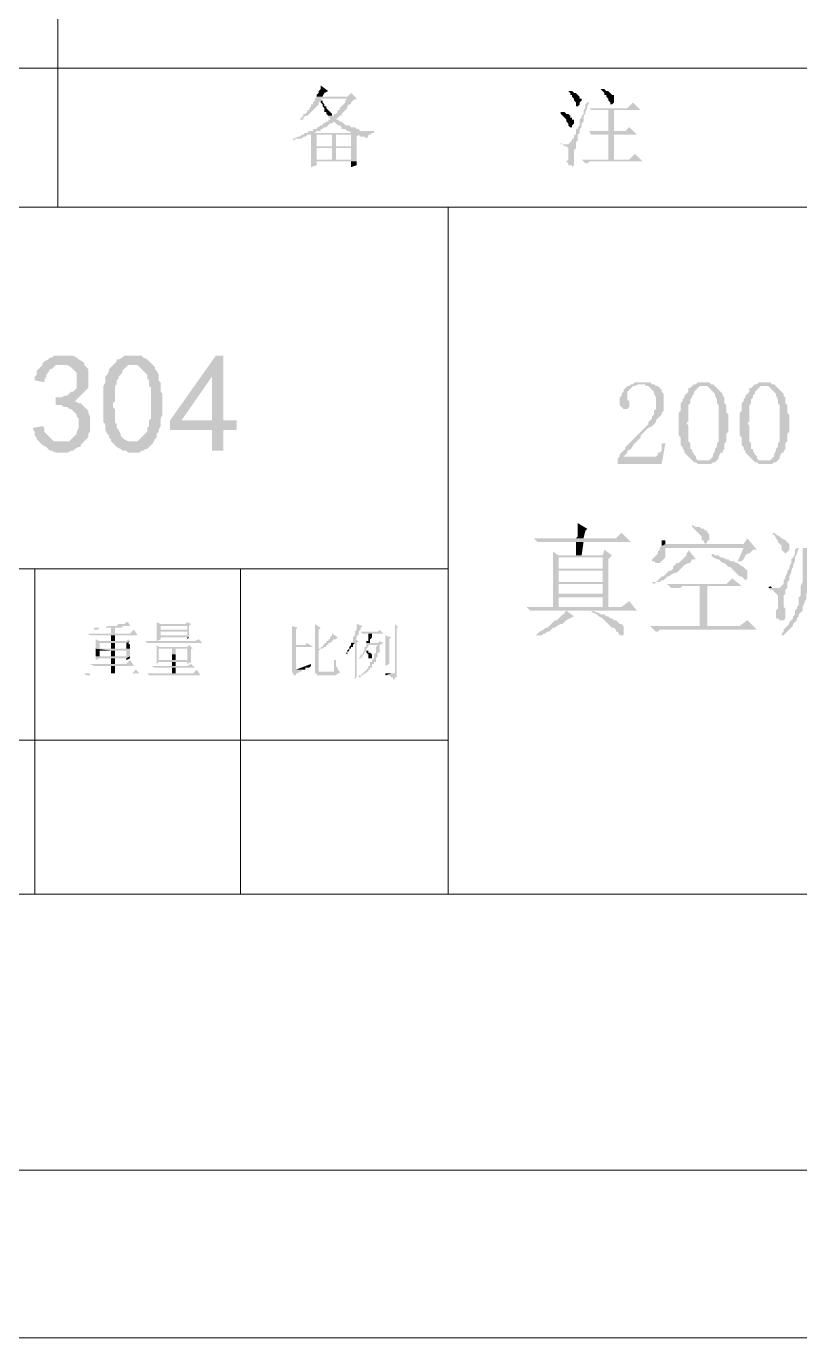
# Model space of a CAD drawing. Header units: millimetres. Extents: x 6 to 291, y 3 to 207.
# Drawn here: x 255.42 to 272.61, y 3.17 to 32.34 of the extents above; entities that cross this region are included whole.
import ezdxf

# ---------------------------------------------------------------- set-up
doc = ezdxf.new("R2010")
doc.units = ezdxf.units.MM

msp = doc.modelspace()

# ---------------------------------------------------------------- hatches: boundary and pattern name
h = msp.add_hatch(color=7)
h.dxf.hatch_style = 2
h.paths.add_polyline_path([(261.95861, 31.030333), (261.95861, 30.945667), (261.916277, 30.903333), (261.916277, 30.861), (261.873944, 30.818667), (261.873944, 30.776333), (262.000944, 30.776333), (262.043277, 30.861), (262.127944, 30.903333)])
h = msp.add_hatch(color=7)
h.dxf.hatch_style = 2
h.paths.add_polyline_path([(268.223944, 30.945667), (268.18161, 30.945667), (268.223944, 30.903333), (268.266277, 30.861), (268.266277, 30.818667), (268.30861, 30.818667), (268.30861, 30.776333), (268.350944, 30.734), (268.350944, 30.691667), (268.393277, 30.649333), (268.393277, 30.607), (268.43561, 30.607), (268.477944, 30.649333), (268.477944, 30.776333), (268.477944, 30.818667), (268.43561, 30.818667), (268.393277, 30.861), (268.350944, 30.903333), (268.30861, 30.903333), (268.266277, 30.945667)])
h = msp.add_hatch(color=7)
h.dxf.hatch_style = 2
h.paths.add_polyline_path([(261.83161, 30.734), (261.83161, 30.691667), (261.789277, 30.649333), (261.789277, 30.607), (261.746944, 30.607), (261.746944, 30.564667), (261.70461, 30.522333), (261.70461, 30.48), (261.662277, 30.48), (261.662277, 30.437667), (261.619944, 30.395333), (261.57761, 30.395333), (261.57761, 30.353), (261.535277, 30.310667), (261.492944, 30.268333), (261.57761, 30.268333), (261.57761, 30.310667), (261.619944, 30.353), (261.662277, 30.353), (261.70461, 30.395333), (261.746944, 30.437667), (261.789277, 30.48), (261.83161, 30.522333), (261.873944, 30.564667), (261.916277, 30.607), (261.916277, 30.649333), (261.95861, 30.691667), (262.000944, 30.691667), (261.95861, 30.734), (262.551277, 30.734)])
h = msp.add_hatch(color=7)
h.dxf.hatch_style = 2
h.paths.add_polyline_path([(262.635944, 30.861), (262.551277, 30.776333), (261.873944, 30.776333), (261.83161, 30.734), (262.551277, 30.734), (262.508944, 30.691667), (262.508944, 30.649333), (262.46661, 30.607), (262.424277, 30.564667), (262.381944, 30.522333), (262.381944, 30.48), (262.33961, 30.48), (262.33961, 30.437667), (262.297277, 30.395333), (262.254944, 30.395333), (262.254944, 30.353), (262.127944, 30.353), (262.127944, 30.310667), (262.170277, 30.310667), (262.170277, 30.268333), (262.127944, 30.268333), (262.127944, 30.226), (262.08561, 30.226), (262.043277, 30.183667), (262.000944, 30.183667), (262.000944, 30.141333), (261.95861, 30.141333), (261.916277, 30.099), (261.873944, 30.099), (261.873944, 30.056667), (261.789277, 30.056667), (261.789277, 30.014333), (261.70461, 30.014333), (261.662277, 29.972), (261.619944, 29.972), (261.873944, 29.972), (261.83161, 29.972), (261.873944, 30.014333), (261.95861, 30.014333), (261.95861, 30.056667), (262.000944, 30.056667), (262.043277, 30.099), (262.08561, 30.099), (262.127944, 30.141333), (262.170277, 30.183667), (262.21261, 30.183667), (262.254944, 30.226), (262.381944, 30.226), (262.33961, 30.268333), (262.297277, 30.268333), (262.33961, 30.310667), (262.381944, 30.353), (262.424277, 30.353), (262.424277, 30.395333), (262.46661, 30.437667), (262.508944, 30.48), (262.551277, 30.522333), (262.551277, 30.564667), (262.59361, 30.607), (262.635944, 30.607), (262.635944, 30.649333), (262.678277, 30.691667), (262.762944, 30.734)])
h = msp.add_hatch(color=7)
h.dxf.hatch_style = 2
h.paths.add_polyline_path([(262.000944, 30.691667), (261.95861, 30.691667), (261.95861, 30.649333), (262.000944, 30.607), (262.000944, 30.564667), (262.043277, 30.522333), (262.043277, 30.437667), (262.08561, 30.437667), (262.08561, 30.395333), (262.127944, 30.353), (262.254944, 30.353), (262.21261, 30.353), (262.21261, 30.395333), (262.170277, 30.437667), (262.127944, 30.48), (262.08561, 30.522333), (262.08561, 30.564667), (262.043277, 30.564667), (262.043277, 30.607), (262.000944, 30.649333)])
h = msp.add_hatch(color=7)
h.dxf.hatch_style = 2
h.paths.add_polyline_path([(267.885277, 30.649333), (267.842944, 30.607), (267.842944, 30.522333), (267.80061, 30.48), (267.80061, 30.395333), (267.758277, 30.353), (267.758277, 30.310667), (267.715944, 30.268333), (267.715944, 30.141333), (267.67361, 30.099), (267.67361, 30.056667), (267.631277, 30.056667), (267.631277, 29.929667), (267.588944, 29.929667), (267.588944, 29.887333), (267.588944, 29.845), (267.54661, 29.845), (267.54661, 29.802667), (267.504277, 29.760333), (267.461944, 29.718), (267.41961, 29.718), (267.631277, 29.718), (267.631277, 29.760333), (267.67361, 29.802667), (267.67361, 29.845), (267.67361, 29.929667), (267.715944, 29.972), (267.715944, 30.056667), (267.758277, 30.099), (267.758277, 30.183667), (267.80061, 30.226), (267.80061, 30.353), (267.842944, 30.395333), (267.842944, 30.437667), (267.885277, 30.522333), (267.885277, 30.564667), (267.92761, 30.649333)])
h = msp.add_hatch(color=7)
h.dxf.hatch_style = 2
h.paths.add_polyline_path([(267.504277, 30.903333), (267.461944, 30.903333), (267.504277, 30.861), (267.504277, 30.818667), (267.54661, 30.818667), (267.54661, 30.776333), (267.588944, 30.734), (267.588944, 30.691667), (267.631277, 30.649333), (267.631277, 30.564667), (267.67361, 30.564667), (267.715944, 30.607), (267.715944, 30.649333), (267.758277, 30.691667), (267.758277, 30.734), (267.715944, 30.734), (267.715944, 30.776333), (267.67361, 30.818667), (267.631277, 30.861), (267.588944, 30.861), (267.54661, 30.903333)])
h = msp.add_hatch(color=7)
h.dxf.hatch_style = 2
h.paths.add_polyline_path([(268.901277, 30.649333), (268.774277, 30.522333), (267.92761, 30.522333), (267.969944, 30.48), (269.07061, 30.48)])
h = msp.add_hatch(color=7)
h.dxf.hatch_style = 2
h.paths.add_polyline_path([(267.29261, 30.437667), (267.29261, 30.395333), (267.334944, 30.353), (267.377277, 30.310667), (267.41961, 30.268333), (267.41961, 30.226), (267.461944, 30.183667), (267.461944, 30.141333), (267.504277, 30.099), (267.54661, 30.099), (267.54661, 30.141333), (267.588944, 30.183667), (267.588944, 30.268333), (267.54661, 30.268333), (267.54661, 30.310667), (267.504277, 30.310667), (267.504277, 30.353), (267.461944, 30.395333), (267.41961, 30.395333), (267.377277, 30.437667)])
h = msp.add_hatch(color=7)
h.dxf.hatch_style = 2
h.paths.add_polyline_path([(268.477944, 30.014333), (268.477944, 30.48), (268.350944, 30.48), (268.350944, 30.014333)])
h = msp.add_hatch(color=7)
h.dxf.hatch_style = 2
h.paths.add_polyline_path([(262.381944, 30.226), (262.254944, 30.226), (262.297277, 30.183667), (262.33961, 30.141333), (262.381944, 30.141333), (262.424277, 30.099), (262.424277, 30.056667), (262.508944, 30.056667), (262.551277, 30.014333), (262.59361, 30.014333), (262.635944, 29.972), (262.678277, 29.972), (261.619944, 29.972), (261.57761, 29.929667), (261.535277, 29.929667), (261.492944, 29.887333), (261.45061, 29.887333), (261.365944, 29.845), (261.32361, 29.845), (261.365944, 29.802667), (261.408277, 29.845), (261.535277, 29.845), (261.57761, 29.887333), (261.619944, 29.887333), (261.662277, 29.929667), (263.059277, 29.929667), (263.10161, 29.972), (263.143944, 29.972), (263.143944, 30.014333), (262.84761, 30.014333), (262.805277, 30.056667), (262.762944, 30.056667), (262.72061, 30.099), (262.635944, 30.099), (262.59361, 30.141333), (262.508944, 30.141333), (262.46661, 30.183667), (262.424277, 30.226)])
h = msp.add_hatch(color=7)
h.dxf.hatch_style = 2
h.paths.add_polyline_path([(268.81661, 30.099), (268.731944, 30.014333), (267.92761, 30.014333), (267.969944, 29.929667), (268.985944, 29.929667)])
h = msp.add_hatch(color=7)
h.dxf.hatch_style = 2
h.paths.add_polyline_path([(262.805277, 29.929667), (262.21261, 29.929667), (262.635944, 29.929667), (262.635944, 29.675667), (261.873944, 29.675667), (262.635944, 29.633333), (262.635944, 29.379333), (261.746944, 29.379333), (261.746944, 29.21), (261.873944, 29.252333), (261.873944, 29.337), (262.762944, 29.337), (262.762944, 29.887333)])
h = msp.add_hatch(color=7)
h.dxf.hatch_style = 2
h.paths.add_polyline_path([(261.746944, 29.929667), (261.746944, 29.464), (261.746944, 29.379333), (262.297277, 29.379333), (261.873944, 29.379333), (261.873944, 29.633333), (262.635944, 29.633333), (261.873944, 29.675667), (261.873944, 29.929667), (262.805277, 29.929667)])
h = msp.add_hatch(color=7)
h.dxf.hatch_style = 2
h.paths.add_polyline_path([(263.059277, 29.929667), (261.746944, 29.929667), (262.805277, 29.929667), (262.84761, 29.887333), (262.932277, 29.887333), (262.97461, 29.845), (263.016944, 29.887333), (263.016944, 29.929667)])
h = msp.add_hatch(color=7)
h.dxf.hatch_style = 2
h.paths.add_polyline_path([(262.21261, 29.929667), (262.21261, 29.675667), (262.297277, 29.675667), (262.297277, 29.929667), (262.635944, 29.929667)])
h = msp.add_hatch(color=7)
h.dxf.hatch_style = 2
h.paths.add_polyline_path([(267.29261, 29.760333), (267.29261, 29.718), (267.334944, 29.718), (267.377277, 29.675667), (267.41961, 29.675667), (267.461944, 29.633333), (267.461944, 29.591), (267.461944, 29.421667), (267.461944, 29.379333), (267.41961, 29.337), (267.461944, 29.294667), (267.461944, 29.252333), (267.54661, 29.252333), (267.54661, 29.21), (267.588944, 29.252333), (267.588944, 29.464), (267.588944, 29.591), (267.631277, 29.633333), (267.631277, 29.718), (267.334944, 29.718)])
h = msp.add_hatch(color=7)
h.dxf.hatch_style = 2
h.paths.add_polyline_path([(268.477944, 29.379333), (268.477944, 29.929667), (268.350944, 29.929667), (268.350944, 29.379333)])
h = msp.add_hatch(color=7)
h.dxf.hatch_style = 2
h.paths.add_polyline_path([(262.297277, 29.633333), (262.21261, 29.633333), (262.21261, 29.379333), (261.873944, 29.379333), (262.297277, 29.379333)])
h = msp.add_hatch(color=7)
h.dxf.hatch_style = 2
h.paths.add_polyline_path([(268.94361, 29.506333), (268.81661, 29.379333), (267.758277, 29.379333), (267.842944, 29.294667), (267.885277, 29.294667), (267.92761, 29.337), (269.112944, 29.337)])
h = msp.add_hatch(color=7)
h.dxf.hatch_style = 2
h.paths.add_polyline_path([(262.762944, 29.337), (262.635944, 29.337), (262.635944, 29.21), (262.762944, 29.252333), (262.762944, 29.294667)])
h = msp.add_hatch(color=7)
h.dxf.hatch_style = 2
h.paths.add_polyline_path([(255.777944, 24.849667), (255.777944, 24.807333), (255.73561, 24.765), (255.693277, 24.722667), (255.650944, 24.680333), (255.650944, 24.595667), (255.60861, 24.553333), (255.60861, 24.468667), (255.820277, 24.426333), (255.820277, 24.468667), (255.86261, 24.553333), (255.86261, 24.595667), (255.904944, 24.638), (255.947277, 24.722667), (255.98961, 24.722667), (256.031944, 24.765), (256.074277, 24.807333), (256.201277, 24.807333)])
h = msp.add_hatch(color=7)
h.dxf.hatch_style = 2
h.paths.add_polyline_path([(256.285944, 25.019), (256.031944, 25.019), (255.98961, 24.976667), (255.947277, 24.976667), (255.904944, 24.934333), (255.820277, 24.892), (255.777944, 24.849667), (256.201277, 24.807333), (256.328277, 24.807333), (256.412944, 24.765), (256.455277, 24.722667), (256.49761, 24.680333), (256.539944, 24.638), (256.539944, 24.511), (256.539944, 24.299333), (256.49761, 24.257), (256.455277, 24.214667), (256.412944, 24.214667), (256.37061, 24.172333), (256.328277, 24.13), (256.285944, 24.13), (256.201277, 24.087667), (256.074277, 24.087667), (256.074277, 23.918333), (256.201277, 23.918333), (256.24361, 23.876), (256.328277, 23.876), (256.37061, 23.833667), (256.412944, 23.833667), (256.455277, 23.791333), (256.49761, 23.749), (256.539944, 23.706667), (256.539944, 23.664333), (256.582277, 23.622), (256.582277, 23.537333), (256.582277, 23.410333), (256.539944, 23.325667), (256.539944, 23.283333), (256.49761, 23.241), (256.455277, 23.198667), (256.412944, 23.156333), (256.37061, 23.114), (255.693277, 23.114), (255.73561, 23.071667), (255.777944, 23.029333), (255.86261, 22.987), (255.904944, 22.944667), (255.947277, 22.902333), (255.98961, 22.902333), (256.074277, 22.86), (256.328277, 22.86), (256.412944, 22.902333), (256.455277, 22.902333), (256.49761, 22.944667), (256.582277, 22.987), (256.62461, 22.987), (256.62461, 23.029333), (256.666944, 23.071667), (256.709277, 23.114), (256.75161, 23.156333), (256.793944, 23.198667), (256.793944, 23.283333), (256.836277, 23.325667), (256.836277, 23.410333), (256.836277, 23.664333), (256.793944, 23.749), (256.793944, 23.791333), (256.75161, 23.833667), (256.709277, 23.876), (256.666944, 23.918333), (256.62461, 23.960667), (256.582277, 23.960667), (256.49761, 24.003), (256.539944, 24.045333), (256.582277, 24.087667), (256.62461, 24.13), (256.666944, 24.172333), (256.709277, 24.214667), (256.75161, 24.257), (256.793944, 24.299333), (256.793944, 24.341667), (256.793944, 24.722667), (256.75161, 24.765), (256.709277, 24.807333), (256.709277, 24.849667), (256.666944, 24.892), (256.582277, 24.934333), (256.539944, 24.976667), (256.455277, 25.019), (256.328277, 25.019)])
h = msp.add_hatch(color=7)
h.dxf.hatch_style = 2
h.paths.add_polyline_path([(257.809944, 25.019), (257.598277, 25.019), (257.555944, 24.976667), (257.471277, 24.934333), (257.428944, 24.934333), (257.428944, 24.892), (257.38661, 24.849667), (257.344277, 24.807333), (257.301944, 24.765), (257.25961, 24.722667), (257.25961, 24.680333), (257.217277, 24.595667), (257.174944, 24.553333), (257.174944, 24.426333), (257.13261, 24.341667), (257.13261, 23.537333), (257.174944, 23.495), (257.174944, 23.368), (257.217277, 23.283333), (257.25961, 23.241), (257.25961, 23.198667), (257.301944, 23.156333), (257.301944, 23.114), (257.344277, 23.071667), (257.38661, 23.029333), (257.428944, 22.987), (257.51361, 22.944667), (257.555944, 22.902333), (257.64061, 22.902333), (257.682944, 22.86), (257.936944, 22.86), (257.979277, 22.902333), (258.02161, 22.902333), (258.063944, 22.944667), (258.106277, 22.944667), (258.14861, 22.987), (258.190944, 23.029333), (258.233277, 23.071667), (257.76761, 23.114), (257.682944, 23.114), (257.598277, 23.156333), (257.555944, 23.198667), (257.51361, 23.241), (257.51361, 23.283333), (257.471277, 23.368), (257.428944, 23.410333), (257.428944, 23.495), (257.38661, 23.537333), (257.38661, 23.833667), (257.344277, 23.876), (257.344277, 23.960667), (257.38661, 24.003), (257.38661, 24.172333), (257.38661, 24.341667), (257.428944, 24.384), (257.428944, 24.468667), (257.471277, 24.511), (257.471277, 24.553333), (257.51361, 24.595667), (257.555944, 24.638), (257.555944, 24.680333), (257.598277, 24.722667), (257.64061, 24.765), (257.682944, 24.807333), (258.233277, 24.807333), (258.190944, 24.849667), (258.14861, 24.892), (258.106277, 24.934333), (258.02161, 24.976667), (257.979277, 25.019), (257.852277, 25.019)])
h = msp.add_hatch(color=7)
h.dxf.hatch_style = 2
h.paths.add_polyline_path([(258.233277, 24.807333), (257.809944, 24.807333), (257.89461, 24.807333), (257.936944, 24.765), (257.979277, 24.722667), (258.02161, 24.680333), (258.063944, 24.638), (258.106277, 24.595667), (258.106277, 24.511), (258.14861, 24.468667), (258.14861, 24.341667), (258.190944, 24.299333), (258.190944, 23.833667), (258.190944, 23.622), (258.14861, 23.579667), (258.14861, 23.452667), (258.106277, 23.410333), (258.106277, 23.325667), (258.063944, 23.283333), (258.02161, 23.241), (257.979277, 23.198667), (257.936944, 23.156333), (257.89461, 23.114), (257.76761, 23.114), (258.233277, 23.071667), (258.27561, 23.156333), (258.317944, 23.198667), (258.317944, 23.283333), (258.360277, 23.325667), (258.360277, 23.368), (258.40261, 23.452667), (258.40261, 23.622), (258.444944, 23.706667), (258.444944, 24.172333), (258.40261, 24.214667), (258.40261, 24.426333), (258.360277, 24.468667), (258.360277, 24.595667), (258.317944, 24.680333), (258.27561, 24.722667), (258.27561, 24.765)])
h = msp.add_hatch(color=7)
h.dxf.hatch_style = 2
h.paths.add_polyline_path([(259.79961, 25.019), (259.630277, 25.019), (258.614277, 23.579667), (258.614277, 23.368), (259.54561, 23.368), (259.54561, 22.902333), (259.79961, 22.902333), (259.79961, 23.368), (260.095944, 23.368), (260.095944, 23.579667), (258.868277, 23.579667), (259.54561, 24.553333)])
h = msp.add_hatch(color=7)
h.dxf.hatch_style = 2
h.paths.add_polyline_path([(259.79961, 25.019), (259.54561, 24.553333), (259.54561, 23.579667), (258.868277, 23.579667), (259.79961, 23.579667)])
h = msp.add_hatch(color=7)
h.dxf.hatch_style = 2
h.paths.add_polyline_path([(269.112944, 24.426333), (268.94361, 24.426333), (268.901277, 24.384), (268.858944, 24.384), (269.155277, 24.384), (269.19761, 24.341667), (269.239944, 24.341667), (269.282277, 24.299333), (269.32461, 24.257), (269.366944, 24.214667), (269.366944, 24.172333), (269.409277, 24.087667), (269.409277, 23.833667), (269.366944, 23.791333), (269.366944, 23.706667), (269.32461, 23.664333), (269.32461, 23.622), (269.282277, 23.579667), (269.239944, 23.537333), (269.239944, 23.495), (269.19761, 23.452667), (269.155277, 23.410333), (269.112944, 23.368), (269.07061, 23.325667), (269.028277, 23.283333), (268.985944, 23.241), (268.94361, 23.198667), (268.901277, 23.156333), (268.858944, 23.114), (268.81661, 23.071667), (268.774277, 23.029333), (268.731944, 22.987), (268.731944, 22.944667), (268.68961, 22.902333), (268.647277, 22.86), (268.604944, 22.817667), (268.604944, 22.775333), (268.56261, 22.733), (268.68961, 22.775333), (268.731944, 22.817667), (268.774277, 22.86), (268.774277, 22.902333), (268.858944, 22.944667), (268.901277, 23.029333), (268.94361, 23.071667), (268.985944, 23.114), (269.028277, 23.156333), (269.07061, 23.198667), (269.07061, 23.241), (269.112944, 23.283333), (269.155277, 23.325667), (269.19761, 23.368), (269.239944, 23.410333), (269.32461, 23.452667), (269.366944, 23.495), (269.409277, 23.537333), (269.409277, 23.579667), (269.45161, 23.622), (269.493944, 23.664333), (269.536277, 23.706667), (269.536277, 23.749), (269.57861, 23.791333), (269.57861, 24.003), (269.57861, 24.172333), (269.536277, 24.214667), (269.536277, 24.257), (269.493944, 24.299333), (269.45161, 24.341667), (269.409277, 24.341667), (269.366944, 24.384), (269.32461, 24.384), (269.282277, 24.426333), (269.155277, 24.426333)])
h = msp.add_hatch(color=7)
h.dxf.hatch_style = 2
h.paths.add_polyline_path([(268.858944, 24.384), (268.81661, 24.341667), (268.774277, 24.341667), (268.731944, 24.299333), (268.68961, 24.257), (268.68961, 24.214667), (268.647277, 24.172333), (268.647277, 24.13), (268.604944, 24.087667), (268.604944, 23.918333), (268.647277, 23.876), (268.68961, 23.833667), (268.774277, 23.833667), (268.81661, 23.876), (268.81661, 24.003), (268.774277, 24.045333), (268.774277, 24.214667), (268.81661, 24.257), (268.858944, 24.299333), (268.901277, 24.341667), (268.94361, 24.341667), (269.028277, 24.384), (269.07061, 24.384)])
h = msp.add_hatch(color=7)
h.dxf.hatch_style = 2
h.paths.add_polyline_path([(270.21361, 24.341667), (270.171277, 24.299333), (270.128944, 24.299333), (270.128944, 24.214667), (270.08661, 24.172333), (270.044277, 24.13), (270.044277, 24.087667), (270.001944, 24.045333), (270.001944, 24.003), (269.95961, 23.960667), (269.95961, 23.791333), (269.917277, 23.749), (269.917277, 23.241), (269.95961, 23.198667), (269.95961, 23.029333), (270.001944, 22.987), (270.001944, 22.944667), (270.044277, 22.902333), (270.044277, 22.86), (270.08661, 22.817667), (270.128944, 22.775333), (270.171277, 22.733), (270.21361, 22.690667), (270.255944, 22.648333), (270.298277, 22.648333), (270.34061, 22.606), (270.636944, 22.606), (270.679277, 22.648333), (270.72161, 22.648333), (270.46761, 22.690667), (270.34061, 22.690667), (270.298277, 22.733), (270.298277, 22.775333), (270.255944, 22.817667), (270.21361, 22.902333), (270.21361, 22.944667), (270.171277, 22.944667), (270.171277, 23.071667), (270.128944, 23.114), (270.128944, 23.452667), (270.08661, 23.537333), (270.128944, 23.537333), (270.128944, 23.918333), (270.171277, 23.960667), (270.171277, 24.045333), (270.21361, 24.087667), (270.21361, 24.13), (270.255944, 24.172333), (270.255944, 24.214667), (270.298277, 24.257), (270.34061, 24.299333), (270.382944, 24.341667), (270.46761, 24.341667)])
h = msp.add_hatch(color=7)
h.dxf.hatch_style = 2
h.paths.add_polyline_path([(270.46761, 24.426333), (270.34061, 24.426333), (270.298277, 24.384), (270.255944, 24.384), (270.21361, 24.341667), (270.552277, 24.341667), (270.59461, 24.299333), (270.636944, 24.257), (270.679277, 24.214667), (270.72161, 24.172333), (270.72161, 24.13), (270.763944, 24.045333), (270.763944, 23.960667), (270.806277, 23.918333), (270.806277, 23.114), (270.763944, 23.071667), (270.763944, 22.987), (270.72161, 22.944667), (270.72161, 22.902333), (270.679277, 22.817667), (270.679277, 22.775333), (270.636944, 22.733), (270.59461, 22.690667), (270.46761, 22.690667), (270.72161, 22.648333), (270.763944, 22.690667), (270.806277, 22.733), (270.806277, 22.775333), (270.84861, 22.86), (270.890944, 22.86), (270.890944, 22.902333), (270.933277, 22.944667), (270.933277, 23.071667), (270.97561, 23.114), (270.97561, 23.283333), (271.017944, 23.325667), (271.017944, 23.537333), (271.017944, 23.706667), (270.97561, 23.749), (270.97561, 23.918333), (270.933277, 23.960667), (270.933277, 24.087667), (270.890944, 24.13), (270.890944, 24.172333), (270.84861, 24.214667), (270.806277, 24.257), (270.763944, 24.299333), (270.72161, 24.341667), (270.679277, 24.384), (270.636944, 24.384), (270.59461, 24.426333), (270.509944, 24.426333)])
h = msp.add_hatch(color=7)
h.dxf.hatch_style = 2
h.paths.add_polyline_path([(271.568277, 24.341667), (271.525944, 24.299333), (271.48361, 24.299333), (271.48361, 24.214667), (271.441277, 24.172333), (271.398944, 24.13), (271.398944, 24.087667), (271.35661, 24.045333), (271.35661, 24.003), (271.314277, 23.960667), (271.314277, 23.791333), (271.271944, 23.749), (271.271944, 23.241), (271.314277, 23.198667), (271.314277, 23.029333), (271.35661, 22.987), (271.35661, 22.944667), (271.398944, 22.902333), (271.398944, 22.86), (271.441277, 22.817667), (271.48361, 22.775333), (271.525944, 22.733), (271.568277, 22.690667), (271.61061, 22.648333), (271.652944, 22.648333), (271.695277, 22.606), (271.99161, 22.606), (272.033944, 22.648333), (272.076277, 22.648333), (271.822277, 22.690667), (271.695277, 22.690667), (271.652944, 22.733), (271.652944, 22.775333), (271.61061, 22.817667), (271.568277, 22.902333), (271.568277, 22.944667), (271.525944, 22.944667), (271.525944, 23.071667), (271.48361, 23.114), (271.48361, 23.452667), (271.441277, 23.537333), (271.48361, 23.537333), (271.48361, 23.918333), (271.525944, 23.960667), (271.525944, 24.045333), (271.568277, 24.087667), (271.568277, 24.13), (271.61061, 24.172333), (271.61061, 24.214667), (271.652944, 24.257), (271.695277, 24.299333), (271.73761, 24.341667), (271.822277, 24.341667)])
h = msp.add_hatch(color=7)
h.dxf.hatch_style = 2
h.paths.add_polyline_path([(271.822277, 24.426333), (271.695277, 24.426333), (271.652944, 24.384), (271.61061, 24.384), (271.568277, 24.341667), (271.906944, 24.341667), (271.949277, 24.299333), (271.99161, 24.257), (272.033944, 24.214667), (272.076277, 24.172333), (272.076277, 24.13), (272.11861, 24.045333), (272.11861, 23.960667), (272.160944, 23.918333), (272.160944, 23.114), (272.11861, 23.071667), (272.11861, 22.987), (272.076277, 22.944667), (272.076277, 22.902333), (272.033944, 22.817667), (272.033944, 22.775333), (271.99161, 22.733), (271.949277, 22.690667), (271.822277, 22.690667), (272.076277, 22.648333), (272.11861, 22.690667), (272.160944, 22.733), (272.160944, 22.775333), (272.203277, 22.86), (272.24561, 22.86), (272.24561, 22.902333), (272.287944, 22.944667), (272.287944, 23.071667), (272.330277, 23.114), (272.330277, 23.283333), (272.37261, 23.325667), (272.37261, 23.537333), (272.37261, 23.706667), (272.330277, 23.749), (272.330277, 23.918333), (272.287944, 23.960667), (272.287944, 24.087667), (272.24561, 24.13), (272.24561, 24.172333), (272.203277, 24.214667), (272.160944, 24.257), (272.11861, 24.299333), (272.076277, 24.341667), (272.033944, 24.384), (271.99161, 24.384), (271.949277, 24.426333), (271.86461, 24.426333)])
h = msp.add_hatch(color=7)
h.dxf.hatch_style = 2
h.paths.add_polyline_path([(255.777944, 23.452667), (255.566277, 23.410333), (255.566277, 23.368), (255.60861, 23.325667), (255.60861, 23.241), (255.650944, 23.198667), (255.650944, 23.156333), (255.693277, 23.114), (256.24361, 23.114), (256.031944, 23.114), (255.98961, 23.156333), (255.947277, 23.198667), (255.904944, 23.241), (255.86261, 23.283333), (255.820277, 23.325667), (255.820277, 23.410333)])
h = msp.add_hatch(color=7)
h.dxf.hatch_style = 2
h.paths.add_polyline_path([(269.620944, 23.071667), (269.536277, 23.071667), (269.536277, 22.902333), (269.493944, 22.86), (269.45161, 22.86), (269.45161, 22.817667), (269.409277, 22.775333), (268.68961, 22.775333), (268.56261, 22.733), (268.56261, 22.606), (269.536277, 22.606)])
h = msp.add_hatch(color=7)
h.dxf.hatch_style = 2
h.paths.add_polyline_path([(268.647277, 21.082), (268.520277, 20.955), (266.699944, 20.955), (266.78461, 20.870333), (268.858944, 20.870333)])
h = msp.add_hatch(color=7)
h.dxf.hatch_style = 2
h.paths.add_polyline_path([(267.67361, 21.293667), (267.67361, 20.997333), (267.631277, 20.955), (267.80061, 20.955), (267.842944, 21.124333), (267.885277, 21.166667)])
h = msp.add_hatch(color=7)
h.dxf.hatch_style = 2
h.paths.add_polyline_path([(270.21361, 21.251333), (270.21361, 21.209), (270.255944, 21.166667), (270.298277, 21.124333), (270.34061, 21.082), (270.382944, 21.039667), (270.425277, 20.997333), (270.425277, 20.912667), (270.46761, 20.912667), (270.46761, 20.870333), (270.509944, 20.828), (270.552277, 20.870333), (270.552277, 20.912667), (270.59461, 20.912667), (270.59461, 21.039667), (270.552277, 21.082), (270.552277, 21.124333), (270.509944, 21.124333), (270.46761, 21.166667), (270.425277, 21.166667), (270.382944, 21.209), (270.298277, 21.209)])
h = msp.add_hatch(color=7)
h.dxf.hatch_style = 2
h.paths.add_polyline_path([(272.033944, 21.082), (271.99161, 21.039667), (272.033944, 21.039667), (272.076277, 20.955), (272.11861, 20.912667), (272.11861, 20.870333), (272.160944, 20.828), (272.203277, 20.785667), (272.203277, 20.701), (272.24561, 20.658667), (272.287944, 20.616333), (272.330277, 20.658667), (272.37261, 20.701), (272.37261, 20.828), (272.330277, 20.870333), (272.287944, 20.912667), (272.203277, 20.955), (272.160944, 20.997333), (272.076277, 21.039667)])
h = msp.add_hatch(color=7)
h.dxf.hatch_style = 2
h.paths.add_polyline_path([(267.80061, 20.870333), (267.631277, 20.870333), (267.631277, 20.574), (267.758277, 20.574)])
h = msp.add_hatch(color=7)
h.dxf.hatch_style = 2
h.paths.add_polyline_path([(269.536277, 20.785667), (269.493944, 20.743333), (269.493944, 20.701), (269.45161, 20.658667), (269.45161, 20.616333), (269.409277, 20.574), (269.366944, 20.531667), (269.32461, 20.489333), (269.32461, 20.447), (269.366944, 20.447), (269.409277, 20.404667), (269.493944, 20.404667), (269.536277, 20.447), (269.57861, 20.489333), (269.620944, 20.531667), (269.620944, 20.743333), (271.35661, 20.743333)])
h = msp.add_hatch(color=7)
h.dxf.hatch_style = 2
h.paths.add_polyline_path([(271.441277, 20.955), (271.35661, 20.828), (269.620944, 20.828), (269.536277, 20.785667), (271.35661, 20.743333), (271.22961, 20.447), (271.314277, 20.447), (271.35661, 20.489333), (271.398944, 20.574), (271.441277, 20.616333), (271.48361, 20.616333), (271.525944, 20.658667), (271.568277, 20.701), (271.652944, 20.701)])
h = msp.add_hatch(color=7)
h.dxf.hatch_style = 2
h.paths.add_polyline_path([(269.620944, 20.912667), (269.536277, 20.912667), (269.536277, 20.785667), (269.620944, 20.828)])
h = msp.add_hatch(color=7)
h.dxf.hatch_style = 2
h.paths.add_polyline_path([(272.541944, 20.743333), (272.49961, 20.701), (272.49961, 20.616333), (272.457277, 20.531667), (272.414944, 20.489333), (272.414944, 20.404667), (272.37261, 20.32), (272.37261, 20.277667), (272.330277, 20.235333), (272.330277, 20.193), (272.287944, 20.108333), (272.287944, 20.066), (272.24561, 20.023667), (272.24561, 19.981333), (272.24561, 19.939), (272.203277, 19.896667), (272.160944, 19.854333), (271.906944, 19.854333), (271.949277, 19.812), (271.99161, 19.812), (272.033944, 19.769667), (272.076277, 19.727333), (272.11861, 19.685), (272.11861, 19.388667), (272.076277, 19.346333), (272.076277, 19.177), (272.11861, 19.177), (272.160944, 19.134667), (272.24561, 19.134667), (272.287944, 19.177), (272.287944, 19.304), (272.287944, 19.388667), (272.24561, 19.431), (272.24561, 19.685), (272.287944, 19.727333), (272.287944, 19.769667), (272.287944, 19.812), (272.330277, 19.854333), (272.330277, 19.981333), (272.37261, 20.023667), (272.37261, 20.108333), (272.414944, 20.193), (272.414944, 20.235333), (272.457277, 20.32), (272.457277, 20.362333), (272.49961, 20.447), (272.49961, 20.531667), (272.541944, 20.616333), (272.584277, 20.743333)])
h = msp.add_hatch(color=7)
h.dxf.hatch_style = 2
h.paths.add_polyline_path([(274.192944, 20.870333), (274.108277, 20.743333), (272.668944, 20.743333), (272.668944, 19.981333), (272.62661, 19.896667), (272.62661, 19.685), (272.584277, 19.642667), (272.584277, 19.473333), (272.541944, 19.431), (272.541944, 19.388667), (272.49961, 19.346333), (272.49961, 19.261667), (272.457277, 19.219333), (272.457277, 19.177), (272.414944, 19.134667), (272.37261, 19.092333), (272.37261, 19.05), (272.330277, 19.007667), (272.287944, 18.965333), (272.24561, 18.923), (272.24561, 18.880667), (272.203277, 18.838333), (272.203277, 18.796), (272.24561, 18.796), (272.287944, 18.838333), (272.330277, 18.880667), (272.37261, 18.923), (272.414944, 18.965333), (272.457277, 19.007667), (272.457277, 19.05), (272.49961, 19.092333), (272.541944, 19.134667), (272.541944, 19.177), (272.584277, 19.219333), (272.584277, 19.261667), (272.62661, 19.304), (272.668944, 19.346333), (272.668944, 19.431), (272.711277, 19.515667), (272.711277, 19.558), (272.75361, 19.600333), (272.75361, 19.727333), (272.795944, 19.769667), (272.795944, 20.701), (274.40461, 20.701)])
h = msp.add_hatch(color=7)
h.dxf.hatch_style = 2
h.paths.add_polyline_path([(267.123277, 20.658667), (267.123277, 20.616333), (267.123277, 20.531667), (268.223944, 20.531667), (268.223944, 20.277667), (267.123277, 20.277667), (268.223944, 20.235333), (268.223944, 19.981333), (267.250277, 19.981333), (267.123277, 19.939), (268.223944, 19.939), (268.223944, 19.727333), (267.250277, 19.727333), (267.123277, 19.685), (268.223944, 19.642667), (268.223944, 19.431), (267.123277, 19.431), (268.350944, 19.431), (268.350944, 20.489333), (268.43561, 20.574), (267.250277, 20.574)])
h = msp.add_hatch(color=7)
h.dxf.hatch_style = 2
h.paths.add_polyline_path([(267.123277, 20.531667), (267.123277, 20.277667), (267.250277, 20.277667), (267.250277, 20.531667), (268.223944, 20.531667)])
h = msp.add_hatch(color=7)
h.dxf.hatch_style = 2
h.paths.add_polyline_path([(268.266277, 20.701), (268.223944, 20.574), (267.250277, 20.574), (268.43561, 20.574)])
h = msp.add_hatch(color=7)
h.dxf.hatch_style = 2
h.paths.add_polyline_path([(270.128944, 20.701), (270.128944, 20.658667), (270.08661, 20.616333), (270.08661, 20.574), (270.044277, 20.531667), (270.001944, 20.489333), (269.95961, 20.447), (269.917277, 20.404667), (269.874944, 20.404667), (269.83261, 20.362333), (269.790277, 20.32), (269.790277, 20.277667), (269.747944, 20.235333), (269.70561, 20.235333), (269.663277, 20.193), (269.620944, 20.150667), (269.57861, 20.108333), (269.536277, 20.108333), (269.493944, 20.066), (269.45161, 20.023667), (269.409277, 19.981333), (269.32461, 19.981333), (269.366944, 19.939), (269.409277, 19.981333), (269.493944, 19.981333), (269.536277, 20.023667), (269.57861, 20.023667), (269.620944, 20.066), (269.663277, 20.108333), (269.70561, 20.108333), (269.747944, 20.150667), (269.83261, 20.193), (269.874944, 20.193), (269.917277, 20.235333), (269.95961, 20.277667), (270.001944, 20.32), (270.044277, 20.362333), (270.128944, 20.404667), (270.171277, 20.404667), (270.21361, 20.489333), (270.298277, 20.489333)])
h = msp.add_hatch(color=7)
h.dxf.hatch_style = 2
h.paths.add_polyline_path([(270.679277, 20.616333), (270.636944, 20.574), (270.679277, 20.531667), (270.763944, 20.489333), (270.806277, 20.489333), (270.84861, 20.447), (270.890944, 20.404667), (270.933277, 20.404667), (270.97561, 20.362333), (271.017944, 20.32), (271.060277, 20.32), (271.10261, 20.277667), (271.144944, 20.235333), (271.187277, 20.193), (271.22961, 20.150667), (271.271944, 20.108333), (271.314277, 20.108333), (271.35661, 20.066), (271.398944, 20.023667), (271.441277, 20.066), (271.441277, 20.235333), (271.398944, 20.277667), (271.35661, 20.32), (271.271944, 20.362333), (271.22961, 20.404667), (271.187277, 20.404667), (271.144944, 20.447), (271.060277, 20.447), (271.017944, 20.489333), (270.97561, 20.489333), (270.890944, 20.531667), (270.84861, 20.531667), (270.806277, 20.574), (270.72161, 20.574)])
h = msp.add_hatch(color=7)
h.dxf.hatch_style = 2
h.paths.add_polyline_path([(267.123277, 20.277667), (267.123277, 19.939), (267.250277, 19.981333), (267.250277, 20.235333), (268.223944, 20.235333)])
h = msp.add_hatch(color=7)
h.dxf.hatch_style = 2
h.paths.add_polyline_path([(267.123277, 19.939), (267.123277, 19.685), (267.250277, 19.727333), (267.250277, 19.939), (268.223944, 19.939)])
h = msp.add_hatch(color=7)
h.dxf.hatch_style = 2
h.paths.add_polyline_path([(271.10261, 20.066), (270.97561, 19.939), (269.663277, 19.939), (269.747944, 19.854333), (269.95961, 19.854333), (270.001944, 19.896667), (271.314277, 19.896667)])
h = msp.add_hatch(color=7)
h.dxf.hatch_style = 2
h.paths.add_polyline_path([(270.552277, 19.007667), (270.552277, 19.896667), (270.382944, 19.896667), (270.382944, 19.007667)])
h = msp.add_hatch(color=7)
h.dxf.hatch_style = 2
h.paths.add_polyline_path([(271.949277, 19.896667), (271.906944, 19.854333), (272.11861, 19.854333), (271.99161, 19.854333)])
h = msp.add_hatch(color=7)
h.dxf.hatch_style = 2
h.paths.add_polyline_path([(268.81661, 19.558), (268.647277, 19.431), (266.53061, 19.431), (266.615277, 19.346333), (268.985944, 19.346333)])
h = msp.add_hatch(color=7)
h.dxf.hatch_style = 2
h.paths.add_polyline_path([(267.123277, 19.685), (267.123277, 19.431), (267.250277, 19.431), (267.250277, 19.642667), (268.223944, 19.642667)])
h = msp.add_hatch(color=7)
h.dxf.hatch_style = 2
h.paths.add_polyline_path([(267.41961, 19.346333), (267.377277, 19.304), (267.377277, 19.261667), (267.334944, 19.261667), (267.29261, 19.219333), (267.250277, 19.177), (267.207944, 19.134667), (267.16561, 19.134667), (267.123277, 19.092333), (267.080944, 19.05), (267.03861, 19.007667), (266.996277, 18.965333), (266.953944, 18.965333), (266.91161, 18.923), (266.826944, 18.880667), (266.78461, 18.838333), (266.742277, 18.796), (266.869277, 18.796), (266.91161, 18.838333), (266.953944, 18.838333), (266.996277, 18.880667), (267.03861, 18.880667), (267.080944, 18.923), (267.123277, 18.965333), (267.16561, 18.965333), (267.207944, 19.007667), (267.29261, 19.05), (267.334944, 19.05), (267.377277, 19.092333), (267.41961, 19.134667), (267.504277, 19.177), (267.588944, 19.219333)])
h = msp.add_hatch(color=7)
h.dxf.hatch_style = 2
h.paths.add_polyline_path([(268.012277, 19.346333), (267.969944, 19.304), (268.012277, 19.304), (268.096944, 19.261667), (268.139277, 19.219333), (268.223944, 19.177), (268.266277, 19.134667), (268.30861, 19.092333), (268.350944, 19.05), (268.393277, 19.007667), (268.43561, 18.965333), (268.477944, 18.965333), (268.520277, 18.923), (268.520277, 18.880667), (268.56261, 18.880667), (268.604944, 18.796), (268.68961, 18.796), (268.68961, 18.838333), (268.68961, 19.007667), (268.647277, 19.05), (268.604944, 19.05), (268.56261, 19.092333), (268.520277, 19.134667), (268.477944, 19.134667), (268.43561, 19.177), (268.393277, 19.177), (268.350944, 19.219333), (268.30861, 19.219333), (268.266277, 19.261667), (268.18161, 19.261667), (268.139277, 19.304), (268.096944, 19.304)])
h = msp.add_hatch(color=7)
h.dxf.hatch_style = 2
h.paths.add_polyline_path([(257.25961, 19.007667), (257.217277, 19.007667), (257.174944, 18.965333), (256.920944, 18.965333), (257.301944, 18.965333), (257.301944, 18.838333), (257.38661, 18.838333), (257.38661, 18.965333), (257.555944, 18.965333), (257.555944, 19.007667), (257.682944, 19.007667)])
h = msp.add_hatch(color=7)
h.dxf.hatch_style = 2
h.paths.add_polyline_path([(256.920944, 18.965333), (256.920944, 18.923), (257.00561, 18.923), (257.047944, 18.965333), (257.301944, 18.965333)])
h = msp.add_hatch(color=7)
h.dxf.hatch_style = 2
h.paths.add_polyline_path([(257.682944, 19.092333), (257.64061, 19.092333), (257.598277, 19.05), (257.471277, 19.05), (257.428944, 19.007667), (257.25961, 19.007667), (257.725277, 19.007667)])
h = msp.add_hatch(color=7)
h.dxf.hatch_style = 2
h.paths.add_polyline_path([(258.317944, 19.092333), (258.317944, 19.05), (258.317944, 19.007667), (258.995277, 19.007667), (258.995277, 18.923), (258.40261, 18.923), (258.317944, 18.880667), (258.317944, 18.796), (258.317944, 18.711333), (258.317944, 18.669), (258.40261, 18.711333), (258.40261, 18.753667), (259.03761, 18.753667), (259.03761, 18.796), (258.40261, 18.796), (258.40261, 18.880667), (259.03761, 18.880667), (259.03761, 19.007667), (259.079944, 19.05), (258.40261, 19.05)])
h = msp.add_hatch(color=7)
h.dxf.hatch_style = 2
h.paths.add_polyline_path([(258.317944, 19.007667), (258.317944, 18.880667), (258.40261, 18.923), (258.40261, 19.007667), (258.995277, 19.007667)])
h = msp.add_hatch(color=7)
h.dxf.hatch_style = 2
h.paths.add_polyline_path([(258.995277, 19.092333), (258.952944, 19.05), (258.40261, 19.05), (259.079944, 19.05)])
h = msp.add_hatch(color=7)
h.dxf.hatch_style = 2
h.paths.add_polyline_path([(261.32361, 19.007667), (261.32361, 18.965333), (261.32361, 18.923), (261.32361, 18.880667), (261.32361, 18.753667), (261.32361, 17.991667), (261.365944, 17.907), (261.408277, 17.907), (261.408277, 17.949333), (261.45061, 17.949333), (261.492944, 17.991667), (261.535277, 17.991667), (261.535277, 18.034), (261.408277, 18.034), (261.408277, 18.542), (261.789277, 18.542), (261.408277, 18.584333), (261.408277, 18.923), (261.45061, 18.965333)])
h = msp.add_hatch(color=7)
h.dxf.hatch_style = 2
h.paths.add_polyline_path([(261.83161, 19.05), (261.83161, 18.965333), (261.83161, 18.923), (261.83161, 18.838333), (261.83161, 17.991667), (261.83161, 17.949333), (261.873944, 17.949333), (261.873944, 17.907), (262.297277, 17.907), (262.33961, 17.949333), (262.381944, 17.949333), (261.95861, 17.991667), (261.916277, 17.991667), (261.916277, 18.034), (261.916277, 18.457333), (261.95861, 18.499667), (261.916277, 18.499667), (261.916277, 18.923), (261.95861, 18.965333)])
h = msp.add_hatch(color=7)
h.dxf.hatch_style = 2
h.paths.add_polyline_path([(262.762944, 19.05), (262.762944, 19.007667), (262.762944, 18.965333), (262.762944, 18.923), (262.72061, 18.880667), (262.72061, 18.796), (262.678277, 18.753667), (262.678277, 18.711333), (262.678277, 18.669), (262.635944, 18.626667), (262.72061, 18.626667), (262.72061, 18.076333), (262.72061, 18.034), (262.72061, 17.991667), (262.72061, 17.907), (262.72061, 17.864667), (262.678277, 17.822333), (262.762944, 17.864667), (262.762944, 17.949333), (262.762944, 17.991667), (262.762944, 18.626667), (262.805277, 18.669), (262.72061, 18.711333), (262.762944, 18.711333), (262.762944, 18.753667), (262.762944, 18.796), (262.805277, 18.796), (262.805277, 18.838333), (262.805277, 18.880667), (262.84761, 18.923), (262.84761, 18.965333), (262.889944, 19.007667)])
h = msp.add_hatch(color=7)
h.dxf.hatch_style = 2
h.paths.add_polyline_path([(263.60961, 19.05), (263.60961, 18.923), (263.60961, 18.838333), (263.60961, 18.796), (263.60961, 17.949333), (263.524944, 17.949333), (263.397944, 17.907), (263.48261, 17.907), (263.524944, 17.864667), (263.567277, 17.864667), (263.567277, 17.822333), (263.60961, 17.822333), (263.60961, 17.864667), (263.651944, 17.864667), (263.651944, 17.907), (263.651944, 18.965333), (263.694277, 18.965333)])
h = msp.add_hatch(color=7)
h.dxf.hatch_style = 2
h.paths.add_polyline_path([(271.441277, 19.134667), (271.271944, 19.007667), (269.282277, 19.007667), (269.409277, 18.880667), (269.45161, 18.880667), (269.493944, 18.923), (271.652944, 18.923)])
h = msp.add_hatch(color=7)
h.dxf.hatch_style = 2
h.paths.add_polyline_path([(257.809944, 18.923), (257.725277, 18.838333), (256.793944, 18.838333), (256.836277, 18.796), (257.89461, 18.796)])
h = msp.add_hatch(color=7)
h.dxf.hatch_style = 2
h.paths.add_polyline_path([(256.963277, 18.711333), (256.963277, 18.669), (257.38661, 18.669), (257.047944, 18.669)])
h = msp.add_hatch(color=7)
h.dxf.hatch_style = 2
h.paths.add_polyline_path([(257.682944, 18.711333), (257.64061, 18.669), (256.963277, 18.669), (256.963277, 18.626667), (256.963277, 18.542), (256.963277, 18.499667), (257.301944, 18.457333), (257.64061, 18.457333), (257.64061, 18.330333), (256.963277, 18.330333), (256.963277, 18.245667), (257.047944, 18.288), (257.64061, 18.288), (257.725277, 18.330333), (257.725277, 18.372667), (257.725277, 18.457333), (257.725277, 18.499667), (257.047944, 18.499667), (257.047944, 18.626667), (257.64061, 18.626667), (257.725277, 18.669)])
h = msp.add_hatch(color=7)
h.dxf.hatch_style = 2
h.paths.add_polyline_path([(257.38661, 18.796), (257.301944, 18.796), (257.301944, 18.669), (257.047944, 18.669), (257.38661, 18.669)])
h = msp.add_hatch(color=7)
h.dxf.hatch_style = 2
h.paths.add_polyline_path([(257.725277, 18.669), (257.64061, 18.626667), (257.64061, 18.499667), (257.38661, 18.499667), (257.725277, 18.499667), (257.725277, 18.542), (257.725277, 18.584333), (257.682944, 18.626667)])
h = msp.add_hatch(color=7)
h.dxf.hatch_style = 2
h.paths.add_polyline_path([(259.249277, 18.711333), (259.16461, 18.669), (258.063944, 18.669), (258.106277, 18.626667), (259.333944, 18.626667)])
h = msp.add_hatch(color=7)
h.dxf.hatch_style = 2
h.paths.add_polyline_path([(259.03761, 18.880667), (258.995277, 18.880667), (258.995277, 18.796), (258.40261, 18.796), (259.03761, 18.796), (259.03761, 18.838333)])
h = msp.add_hatch(color=7)
h.dxf.hatch_style = 2
h.paths.add_polyline_path([(259.03761, 18.753667), (258.995277, 18.753667), (258.995277, 18.711333)])
h = msp.add_hatch(color=7)
h.dxf.hatch_style = 2
h.paths.add_polyline_path([(262.21261, 18.838333), (262.21261, 18.796), (262.170277, 18.753667), (262.170277, 18.711333), (262.127944, 18.711333), (262.127944, 18.669), (262.08561, 18.669), (262.08561, 18.626667), (262.043277, 18.626667), (262.043277, 18.584333), (262.000944, 18.584333), (262.000944, 18.542), (261.95861, 18.542), (261.95861, 18.499667), (261.916277, 18.499667), (262.000944, 18.499667), (262.043277, 18.542), (262.08561, 18.542), (262.08561, 18.584333), (262.127944, 18.584333), (262.127944, 18.626667), (262.170277, 18.626667), (262.21261, 18.669), (262.254944, 18.711333), (262.297277, 18.711333), (262.33961, 18.753667)])
h = msp.add_hatch(color=7)
h.dxf.hatch_style = 2
h.paths.add_polyline_path([(263.270944, 18.669), (263.22861, 18.626667), (262.97461, 18.626667), (262.97461, 18.584333), (262.97461, 18.542), (262.932277, 18.542), (262.932277, 18.457333), (262.889944, 18.415), (262.889944, 18.372667), (262.84761, 18.372667), (262.84761, 18.330333), (262.805277, 18.288), (262.84761, 18.288), (262.889944, 18.330333), (262.889944, 18.372667), (262.932277, 18.372667), (262.932277, 18.415), (262.97461, 18.457333), (263.016944, 18.457333), (262.97461, 18.457333), (262.97461, 18.499667), (263.016944, 18.542), (263.016944, 18.584333), (263.22861, 18.584333), (263.35561, 18.626667)])
h = msp.add_hatch(color=7)
h.dxf.hatch_style = 2
h.paths.add_polyline_path([(263.270944, 18.923), (263.22861, 18.880667), (262.84761, 18.880667), (262.889944, 18.838333), (263.35561, 18.838333)])
h = msp.add_hatch(color=7)
h.dxf.hatch_style = 2
h.paths.add_polyline_path([(263.10161, 18.838333), (263.016944, 18.838333), (263.016944, 18.796), (263.016944, 18.753667), (263.016944, 18.669), (262.97461, 18.669), (262.97461, 18.626667), (263.059277, 18.626667), (263.059277, 18.711333), (263.10161, 18.753667), (263.10161, 18.796)])
h = msp.add_hatch(color=7)
h.dxf.hatch_style = 2
h.paths.add_polyline_path([(263.397944, 18.796), (263.397944, 18.753667), (263.397944, 18.669), (263.397944, 18.330333), (263.397944, 18.288), (263.397944, 18.245667), (263.397944, 18.118667), (263.48261, 18.161), (263.48261, 18.245667), (263.48261, 18.330333), (263.48261, 18.372667), (263.48261, 18.711333), (263.524944, 18.753667)])
h = msp.add_hatch(color=7)
h.dxf.hatch_style = 2
h.paths.add_polyline_path([(256.963277, 18.499667), (256.963277, 18.415), (256.963277, 18.330333), (257.047944, 18.330333), (257.047944, 18.457333), (257.301944, 18.457333)])
h = msp.add_hatch(color=7)
h.dxf.hatch_style = 2
h.paths.add_polyline_path([(257.38661, 18.626667), (257.301944, 18.626667), (257.301944, 18.499667), (257.047944, 18.499667), (257.38661, 18.499667)])
h = msp.add_hatch(color=7)
h.dxf.hatch_style = 2
h.paths.add_polyline_path([(257.301944, 18.457333), (257.301944, 18.330333), (257.38661, 18.330333), (257.38661, 18.457333), (257.64061, 18.457333)])
h = msp.add_hatch(color=7)
h.dxf.hatch_style = 2
h.paths.add_polyline_path([(258.317944, 18.584333), (258.317944, 18.499667), (258.995277, 18.499667), (258.995277, 18.372667), (258.741277, 18.372667), (259.079944, 18.372667), (259.079944, 18.499667), (259.122277, 18.499667), (258.360277, 18.542)])
h = msp.add_hatch(color=7)
h.dxf.hatch_style = 2
h.paths.add_polyline_path([(258.317944, 18.499667), (258.317944, 18.415), (258.317944, 18.372667), (258.995277, 18.372667), (258.995277, 18.245667), (258.360277, 18.245667), (259.079944, 18.245667), (259.079944, 18.330333), (259.079944, 18.372667), (258.360277, 18.372667), (258.360277, 18.499667), (258.65661, 18.499667)])
h = msp.add_hatch(color=7)
h.dxf.hatch_style = 2
h.paths.add_polyline_path([(259.03761, 18.584333), (258.995277, 18.542), (258.360277, 18.542), (259.122277, 18.499667)])
h = msp.add_hatch(color=7)
h.dxf.hatch_style = 2
h.paths.add_polyline_path([(258.65661, 18.499667), (258.65661, 18.372667), (258.360277, 18.372667), (258.741277, 18.372667), (258.741277, 18.499667), (258.995277, 18.499667)])
h = msp.add_hatch(color=7)
h.dxf.hatch_style = 2
h.paths.add_polyline_path([(261.662277, 18.626667), (261.619944, 18.584333), (261.408277, 18.584333), (261.789277, 18.542)])
h = msp.add_hatch(color=7)
h.dxf.hatch_style = 2
h.paths.add_polyline_path([(262.635944, 18.626667), (262.635944, 18.584333), (262.59361, 18.542), (262.59361, 18.499667), (262.551277, 18.457333), (262.551277, 18.415), (262.508944, 18.415), (262.551277, 18.372667), (262.551277, 18.415), (262.59361, 18.457333), (262.59361, 18.499667), (262.635944, 18.499667), (262.635944, 18.542), (262.678277, 18.542), (262.678277, 18.584333), (262.72061, 18.626667)])
h = msp.add_hatch(color=7)
h.dxf.hatch_style = 2
h.paths.add_polyline_path([(263.35561, 18.626667), (263.22861, 18.584333), (263.186277, 18.542), (263.186277, 18.499667), (263.186277, 18.415), (263.143944, 18.372667), (263.143944, 18.330333), (263.143944, 18.288), (263.10161, 18.245667), (263.10161, 18.203333), (263.059277, 18.203333), (263.059277, 18.118667), (263.016944, 18.118667), (263.016944, 18.076333), (262.97461, 18.034), (262.932277, 17.991667), (262.889944, 17.949333), (262.84761, 17.907), (262.805277, 17.907), (262.805277, 17.864667), (262.84761, 17.864667), (262.84761, 17.907), (262.889944, 17.907), (262.932277, 17.949333), (262.97461, 17.949333), (262.97461, 17.991667), (263.016944, 17.991667), (263.016944, 18.034), (263.059277, 18.034), (263.059277, 18.076333), (263.10161, 18.076333), (263.10161, 18.161), (263.143944, 18.161), (263.143944, 18.203333), (263.186277, 18.203333), (263.186277, 18.245667), (263.186277, 18.288), (263.22861, 18.330333), (263.22861, 18.415), (263.270944, 18.415), (263.270944, 18.499667), (263.270944, 18.584333)])
h = msp.add_hatch(color=7)
h.dxf.hatch_style = 2
h.paths.add_polyline_path([(263.016944, 18.457333), (262.97461, 18.457333), (262.97461, 18.415), (263.016944, 18.372667), (263.016944, 18.330333), (263.016944, 18.288), (263.10161, 18.288), (263.10161, 18.330333), (263.10161, 18.372667), (263.059277, 18.415), (263.016944, 18.415)])
h = msp.add_hatch(color=7)
h.dxf.hatch_style = 2
h.paths.add_polyline_path([(257.725277, 18.245667), (257.64061, 18.161), (256.836277, 18.161), (256.920944, 18.118667), (257.809944, 18.118667)])
h = msp.add_hatch(color=7)
h.dxf.hatch_style = 2
h.paths.add_polyline_path([(257.38661, 18.161), (257.38661, 18.288), (257.301944, 18.288), (257.301944, 18.161)])
h = msp.add_hatch(color=7)
h.dxf.hatch_style = 2
h.paths.add_polyline_path([(257.38661, 17.949333), (257.38661, 18.118667), (257.301944, 18.118667), (257.301944, 17.949333)])
h = msp.add_hatch(color=7)
h.dxf.hatch_style = 2
h.paths.add_polyline_path([(257.725277, 18.330333), (257.64061, 18.288), (257.64061, 18.245667), (257.725277, 18.288)])
h = msp.add_hatch(color=7)
h.dxf.hatch_style = 2
h.paths.add_polyline_path([(259.079944, 18.161), (258.995277, 18.118667), (258.190944, 18.118667), (258.27561, 18.076333), (259.16461, 18.076333)])
h = msp.add_hatch(color=7)
h.dxf.hatch_style = 2
h.paths.add_polyline_path([(258.317944, 18.372667), (258.317944, 18.288), (258.317944, 18.203333), (258.317944, 18.161), (258.360277, 18.203333), (258.65661, 18.203333), (259.079944, 18.245667), (258.360277, 18.245667), (258.360277, 18.372667), (258.995277, 18.372667)])
h = msp.add_hatch(color=7)
h.dxf.hatch_style = 2
h.paths.add_polyline_path([(258.741277, 18.245667), (258.741277, 18.372667), (258.65661, 18.372667), (258.65661, 18.245667)])
h = msp.add_hatch(color=7)
h.dxf.hatch_style = 2
h.paths.add_polyline_path([(259.079944, 18.245667), (258.65661, 18.203333), (258.995277, 18.203333), (258.995277, 18.161), (259.079944, 18.203333)])
h = msp.add_hatch(color=7)
h.dxf.hatch_style = 2
h.paths.add_polyline_path([(258.65661, 18.203333), (258.65661, 18.118667), (258.741277, 18.118667), (258.741277, 18.203333), (258.995277, 18.203333)])
h = msp.add_hatch(color=7)
h.dxf.hatch_style = 2
h.paths.add_polyline_path([(261.746944, 18.161), (261.408277, 18.034), (261.619944, 18.034), (261.619944, 18.076333), (261.70461, 18.076333), (261.746944, 18.118667)])
h = msp.add_hatch(color=7)
h.dxf.hatch_style = 2
h.paths.add_polyline_path([(262.297277, 18.245667), (262.254944, 18.245667), (262.254944, 18.118667), (262.254944, 18.034), (262.254944, 17.991667), (261.95861, 17.991667), (262.381944, 17.949333), (262.381944, 17.991667), (262.33961, 18.034), (262.33961, 18.076333), (262.297277, 18.118667), (262.297277, 18.203333)])
h = msp.add_hatch(color=7)
h.dxf.hatch_style = 2
h.paths.add_polyline_path([(257.852277, 18.034), (257.76761, 17.949333), (256.709277, 17.949333), (256.75161, 17.907), (256.836277, 17.907), (256.836277, 17.949333), (257.936944, 17.949333)])
h = msp.add_hatch(color=7)
h.dxf.hatch_style = 2
h.paths.add_polyline_path([(259.206944, 18.034), (259.122277, 17.949333), (258.106277, 17.949333), (258.14861, 17.907), (259.29161, 17.907)])
h = msp.add_hatch(color=7)
h.dxf.hatch_style = 2
h.paths.add_polyline_path([(258.741277, 17.949333), (258.741277, 18.076333), (258.65661, 18.076333), (258.65661, 17.949333)])
h = msp.add_hatch(color=7)
h.dxf.hatch_style = 2
h.paths.add_polyline_path([(263.397944, 17.949333), (263.397944, 17.907), (263.524944, 17.949333), (263.440277, 17.949333)])

# ---------------------------------------------------------------- linework, layer by layer
at = {"color": 8, "lineweight": 0, "true_color": 0x808080}
msp.add_lwpolyline([(290.829944, 3.175), (290.829944, 206.629), (6.138277, 206.629), (6.138277, 3.175)], close=True, dxfattribs=at)
at = {"color": 7, "lineweight": 0}
msp.add_lwpolyline([(287.10461, 6.900333), (287.10461, 202.903667), (9.86361, 202.903667), (9.86361, 6.900333)], close=True, dxfattribs=at)
for points in [[(256.11661, 50.038), (256.11661, 28.321)], [(215.053192, 31.411333), (287.10461, 31.411333)], [(287.10461, 28.321), (215.053192, 28.321)], [(264.794944, 28.321), (264.794944, 13.038667)], [(245.660192, 20.277667), (264.794944, 20.277667)], [(255.60861, 20.277667), (255.60861, 13.038667)], [(260.18061, 20.277667), (260.18061, 13.038667)], [(245.660192, 16.467667), (264.794944, 16.467667)], [(245.660192, 13.038667), (287.10461, 13.038667)], [(215.053192, 6.900333), (287.10461, 6.900333)]]:
    msp.add_lwpolyline(points, dxfattribs=at)

doc.saveas('drawing.dxf')
